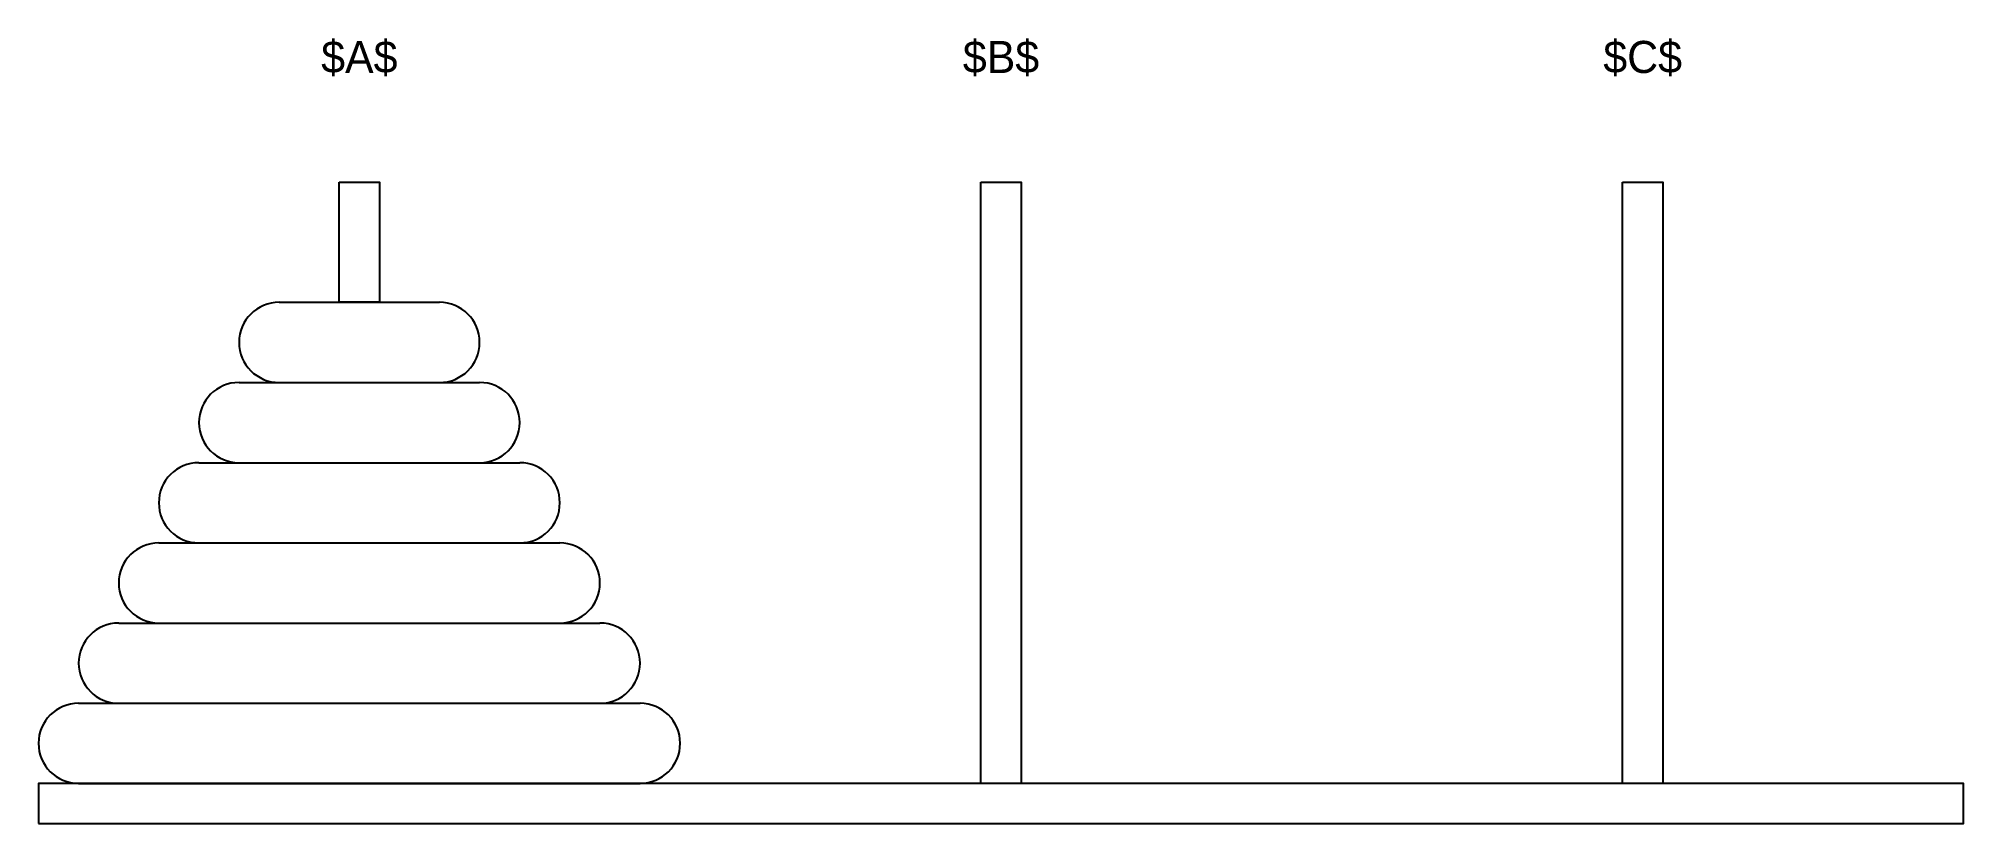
# Model space of a CAD drawing. Header units: inches. Extents: x 0 to 1200, y 0 to 490.
import ezdxf
from ezdxf.enums import TextEntityAlignment as Align

# ---------------------------------------------------------------- set-up
doc = ezdxf.new("R2010")
doc.units = ezdxf.units.IN
doc.header["$MEASUREMENT"] = 0

msp = doc.modelspace()

# ---------------------------------------------------------------- linework, layer by layer
for p, q in [((150, 325), (250, 325)), ((211.9, 325), (212.5, 325.6)), ((125, 275), (275, 275)), ((100, 225), (300, 225)), ((75, 175), (325, 175)), ((50, 125), (350, 125)), ((25, 75), (375, 75)), ((25, 25), (375, 25)), ((611.9, 25), (612.5, 25.6))]:
    msp.add_line(p, q)
for points in [[(187.5, 400), (212.5, 400), (212.5, 325), (187.5, 325)], [(587.5, 400), (612.5, 400), (612.5, 25), (587.5, 25)], [(987.5, 400), (1012.5, 400), (1012.5, 25), (987.5, 25)], [(0, 0), (1200, 0), (1200, 25), (0, 25)]]:
    msp.add_lwpolyline(points, close=True)
for centre, start, end in [((150, 300), 90, 270), ((250, 300), 270, 90), ((125, 250), 90, 270), ((275, 250), 270, 90), ((100, 200), 90, 270), ((300, 200), 270, 90), ((75, 150), 90, 270), ((325, 150), 270, 90), ((50, 100), 90, 270), ((350, 100), 270, 90), ((25, 50), 90, 270), ((375, 50), 270, 90)]:
    msp.add_arc(centre, 25, start, end)

# ---------------------------------------------------------------- texts
for s, p in [('$A$', (200, 462)), ('$B$', (600, 462)), ('$C$', (1000, 462))]:
    msp.add_text(s, height=20).set_placement(p, align=Align.BOTTOM_CENTER)

doc.saveas('drawing.dxf')
